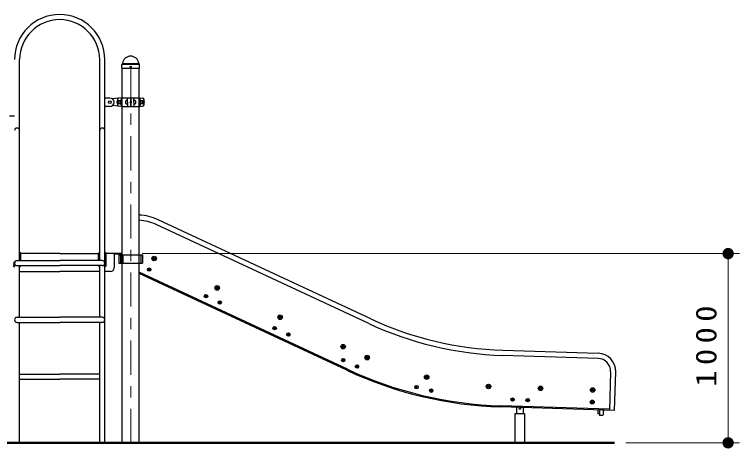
# Model space of a CAD drawing. Units: millimetres on the paper, scale 1:60. Extents: x -385 to 0, y -594 to 267.
# Drawn here: x -220.6 to -156.8, y -111.6 to -73.4 of the extents above; entities that cross this region are included whole.
import ezdxf

# ---------------------------------------------------------------- set-up
doc = ezdxf.new("R2010")
doc.units = ezdxf.units.MM
doc.linetypes.add('USER1', pattern=[4.5, 2.5, -2])
doc.linetypes.add('USER2', pattern=[6, 3, -1, 1, -1])
doc.layers.add('LY_1', color=7, linetype='Continuous', lineweight=25)
doc.styles.add('ＭＳ ゴシック', font='')
doc.styles.get('ＭＳ ゴシック').set_extended_font_data('MS Gothic')

# ---------------------------------------------------------------- blocks, each defined once
blk = doc.blocks.new('filled_dot')
at = {"color": 0, "linetype": 'Continuous', "lineweight": -2, "const_width": 1.25}
blk.add_lwpolyline([(-0.625, 0, 1), (0.625, 0, 1)], format="xyb", close=True, dxfattribs=at)

msp = doc.modelspace()

# ---------------------------------------------------------------- linework, layer by layer
at = {"layer": 'LY_1'}
for p, q in [((-220.124, -95.06), (-220.124, -77.369)), ((-213.078, -95.06), (-213.078, -77.369)), ((-212.624, -111.12), (-212.624, -77.37)), ((-211.125, -78.128), (-211.118, -77.797)), ((-211.098, -77.749), (-211.08, -77.731)), ((-209.604, -77.749), (-209.623, -77.731)), ((-209.577, -78.128), (-209.584, -77.797)), ((-211.125, -78.128), (-211.117, -78.136)), ((-209.585, -78.136), (-211.117, -78.136)), ((-211.094, -111.12), (-211.094, -78.136)), ((-209.609, -111.12), (-209.609, -78.136)), ((-209.585, -78.136), (-209.577, -78.128)), ((-212.184, -80.753), (-212.624, -80.753)), ((-211.118, -80.745), (-211.974, -80.819)), ((-211.12, -80.745), (-209.583, -80.745)), ((-210.622, -80.965), (-210.655, -80.964)), ((-210.622, -81.12), (-210.622, -80.761)), ((-210.376, -80.778), (-210.376, -81.461)), ((-210.326, -80.778), (-210.326, -81.461)), ((-210.08, -81.12), (-210.08, -80.761)), ((-210.08, -80.965), (-210.047, -80.964)), ((-209.584, -80.745), (-209.321, -80.768)), ((-212.184, -81.486), (-212.625, -81.486)), ((-211.118, -81.495), (-211.974, -81.42)), ((-211.12, -81.495), (-209.584, -81.495)), ((-210.622, -81.274), (-210.655, -81.275)), ((-210.622, -81.12), (-210.622, -81.478)), ((-210.08, -81.12), (-210.08, -81.478)), ((-210.08, -81.274), (-210.047, -81.275)), ((-209.584, -81.495), (-209.321, -81.472)), ((-221.018, -82.32), (-220.577, -82.32)), ((-189.402, -100.611), (-208.12, -91.882)), ((-189.21, -100.2), (-207.928, -91.471)), ((-220.018, -94.4), (-220.124, -94.4)), ((-220.018, -95.06), (-220.018, -94.4)), ((-213.184, -95.06), (-213.184, -94.4)), ((-213.184, -94.4), (-213.078, -94.4)), ((-212.518, -94.4), (-212.624, -94.4)), ((-212.518, -95.536), (-212.518, -94.4)), ((-220.351, -95.06), (-216.601, -95.06)), ((-216.601, -94.453), (-220.018, -94.453)), ((-216.601, -94.453), (-213.184, -94.453)), ((-212.851, -95.06), (-216.601, -95.06)), ((-211.094, -94.453), (-212.518, -94.453)), ((-211.094, -94.491), (-211.809, -94.491)), ((-211.809, -94.503), (-211.809, -95.703)), ((-211.381, -94.553), (-209.321, -94.553)), ((-211.381, -94.553), (-211.381, -95.303)), ((-211.252, -94.553), (-211.252, -95.303)), ((-211.203, -94.553), (-211.203, -95.303)), ((-211.047, -94.553), (-211.047, -95.303)), ((-209.459, -94.553), (-209.459, -95.303)), ((-209.321, -94.553), (-209.321, -95.303)), ((-220.351, -95.513), (-216.601, -95.513)), ((-220.124, -100.06), (-220.124, -95.513)), ((-220.018, -95.536), (-220.018, -95.513)), ((-212.851, -95.513), (-216.601, -95.513)), ((-213.184, -95.536), (-213.184, -95.513)), ((-213.078, -100.06), (-213.078, -95.513)), ((-211.381, -95.303), (-209.321, -95.303)), ((-220.124, -96.036), (-216.601, -96.036)), ((-213.078, -96.036), (-216.601, -96.036)), ((-212.143, -96.036), (-212.624, -96.036)), ((-191.281, -104.641), (-209.609, -96.094)), ((-191.323, -104.731), (-209.609, -96.205)), ((-208.781, -95.863), (-208.753, -95.813)), ((-208.781, -95.863), (-208.753, -95.913)), ((-208.695, -95.813), (-208.753, -95.813)), ((-208.695, -95.913), (-208.753, -95.913)), ((-208.695, -95.813), (-208.666, -95.863)), ((-208.695, -95.913), (-208.666, -95.863)), ((-203.775, -98.171), (-203.728, -98.138)), ((-203.775, -98.171), (-203.77, -98.228)), ((-203.718, -98.253), (-203.77, -98.228)), ((-203.675, -98.162), (-203.728, -98.138)), ((-203.718, -98.253), (-203.67, -98.22)), ((-203.675, -98.162), (-203.67, -98.22)), ((-202.567, -98.734), (-202.519, -98.701)), ((-202.567, -98.734), (-202.562, -98.792)), ((-202.509, -98.816), (-202.562, -98.792)), ((-202.467, -98.726), (-202.519, -98.701)), ((-202.509, -98.816), (-202.462, -98.783)), ((-202.467, -98.726), (-202.462, -98.783)), ((-220.351, -100.06), (-216.601, -100.06)), ((-212.851, -100.06), (-216.601, -100.06)), ((-220.351, -100.513), (-216.601, -100.513)), ((-220.124, -111.12), (-220.124, -100.513)), ((-212.851, -100.513), (-216.601, -100.513)), ((-213.078, -111.12), (-213.078, -100.513)), ((-197.733, -100.988), (-197.686, -100.955)), ((-197.733, -100.988), (-197.728, -101.046)), ((-197.676, -101.07), (-197.728, -101.046)), ((-197.633, -100.98), (-197.686, -100.955)), ((-197.676, -101.07), (-197.628, -101.037)), ((-197.633, -100.98), (-197.628, -101.037)), ((-196.525, -101.552), (-196.477, -101.519)), ((-196.525, -101.552), (-196.52, -101.609)), ((-196.467, -101.634), (-196.52, -101.609)), ((-196.425, -101.543), (-196.477, -101.519)), ((-196.467, -101.634), (-196.42, -101.601)), ((-196.425, -101.543), (-196.42, -101.601)), ((-177.604, -102.965), (-169.202, -103.229)), ((-191.691, -103.806), (-191.644, -103.773)), ((-191.691, -103.806), (-191.686, -103.863)), ((-191.634, -103.888), (-191.686, -103.863)), ((-191.591, -103.797), (-191.644, -103.773)), ((-191.634, -103.888), (-191.586, -103.855)), ((-191.591, -103.797), (-191.586, -103.855)), ((-169.216, -103.682), (-177.619, -103.418)), ((-190.483, -104.369), (-190.435, -104.336)), ((-190.483, -104.369), (-190.477, -104.427)), ((-190.425, -104.451), (-190.477, -104.427)), ((-190.383, -104.361), (-190.435, -104.336)), ((-190.425, -104.451), (-190.378, -104.418)), ((-190.383, -104.361), (-190.378, -104.418)), ((-220.124, -105.06), (-216.601, -105.06)), ((-213.078, -105.06), (-216.601, -105.06)), ((-168.112, -104.857), (-168.219, -108.262)), ((-167.766, -108.276), (-167.659, -104.871)), ((-220.124, -105.513), (-216.601, -105.513)), ((-213.078, -105.513), (-216.601, -105.513)), ((-185.253, -106.203), (-185.213, -106.161)), ((-185.253, -106.203), (-185.236, -106.258)), ((-185.18, -106.272), (-185.236, -106.258)), ((-185.157, -106.174), (-185.213, -106.161)), ((-185.18, -106.272), (-185.14, -106.23)), ((-185.157, -106.174), (-185.14, -106.23)), ((-183.956, -106.512), (-183.916, -106.47)), ((-183.956, -106.512), (-183.939, -106.567)), ((-183.86, -106.483), (-183.916, -106.47)), ((-183.883, -106.581), (-183.843, -106.539)), ((-183.86, -106.483), (-183.843, -106.539)), ((-183.883, -106.581), (-183.939, -106.567)), ((-176.798, -107.309), (-176.768, -107.26)), ((-176.798, -107.309), (-176.771, -107.36)), ((-176.713, -107.361), (-176.771, -107.36)), ((-176.71, -107.261), (-176.768, -107.26)), ((-176.713, -107.361), (-176.683, -107.312)), ((-176.71, -107.261), (-176.683, -107.312)), ((-175.465, -107.351), (-175.435, -107.302)), ((-175.465, -107.351), (-175.438, -107.401)), ((-175.38, -107.403), (-175.438, -107.401)), ((-175.377, -107.303), (-175.435, -107.302)), ((-175.38, -107.403), (-175.35, -107.354)), ((-175.377, -107.303), (-175.35, -107.354)), ((-169.793, -107.49), (-169.795, -107.567)), ((-169.73, -107.608), (-169.795, -107.567)), ((-169.725, -107.454), (-169.793, -107.49)), ((-169.662, -107.572), (-169.73, -107.608)), ((-169.659, -107.495), (-169.725, -107.454)), ((-169.659, -107.495), (-169.662, -107.572)), ((-167.766, -108.276), (-177.761, -107.962)), ((-168.216, -108.162), (-177.758, -107.862)), ((-176.388, -108.039), (-176.388, -108.539)), ((-175.805, -108.039), (-175.805, -108.539)), ((-169.232, -108.23), (-169.243, -108.563)), ((-169.082, -108.235), (-169.095, -108.651)), ((-168.766, -108.245), (-168.779, -108.661)), ((-176.513, -111.12), (-176.513, -108.539)), ((-176.513, -108.539), (-175.68, -108.539)), ((-175.68, -108.539), (-175.68, -111.12)), ((-169.093, -108.568), (-169.243, -108.563)), ((-168.83, -108.71), (-169.047, -108.703))]:
    msp.add_line(p, q, dxfattribs=at)
at = {"layer": 'LY_1', "lineweight": 13}
for p, q in [((-209.607, -77.778), (-211.096, -77.778)), ((-209.637, -77.719), (-211.063, -77.719)), ((-211.463, -81.274), (-211.463, -80.966)), ((-211.155, -80.966), (-211.463, -80.966)), ((-209.547, -80.966), (-209.239, -80.966)), ((-209.239, -81.274), (-209.239, -80.966)), ((-211.155, -81.274), (-211.463, -81.274)), ((-209.547, -81.274), (-209.239, -81.274)), ((-209.351, -94.453), (-156.766, -94.453)), ((-157.766, -94.453), (-157.766, -111.12)), ((-166.766, -111.12), (-156.766, -111.12))]:
    msp.add_line(p, q, dxfattribs=at)
at = {"layer": 'LY_1', "linetype": 'USER1', "lineweight": 13}
msp.add_line((-209.609, -77.786), (-211.093, -77.786), dxfattribs=at)
at = {"layer": 'LY_1', "linetype": 'USER2', "lineweight": 13}
msp.add_line((-210.351, -111.12), (-210.351, -77.786), dxfattribs=at)
at = {"layer": 'LY_1', "lineweight": 50}
msp.add_line((-167.766, -111.12), (-347.593, -111.12), dxfattribs=at)
at = {"layer": 'LY_1'}
for points in [[(-208.263, -94.848), (-208.239, -94.89), (-208.263, -94.932), (-208.311, -94.932), (-208.335, -94.89), (-208.311, -94.848)], [(-202.719, -97.433), (-202.695, -97.475), (-202.719, -97.517), (-202.767, -97.517), (-202.791, -97.475), (-202.767, -97.433)], [(-197.176, -100.018), (-197.152, -100.06), (-197.176, -100.102), (-197.224, -100.102), (-197.248, -100.06), (-197.224, -100.018)], [(-191.618, -102.616), (-191.612, -102.664), (-191.65, -102.693), (-191.695, -102.674), (-191.7, -102.626), (-191.662, -102.597)], [(-189.537, -103.564), (-189.577, -103.591), (-189.574, -103.639), (-189.531, -103.661), (-189.491, -103.634), (-189.494, -103.586)], [(-184.277, -105.291), (-184.253, -105.333), (-184.277, -105.375), (-184.325, -105.375), (-184.349, -105.333), (-184.325, -105.291)], [(-178.83, -106.115), (-178.806, -106.157), (-178.83, -106.199), (-178.878, -106.199), (-178.902, -106.157), (-178.878, -106.115)], [(-174.251, -106.279), (-174.227, -106.321), (-174.251, -106.362), (-174.299, -106.362), (-174.323, -106.321), (-174.299, -106.279)], [(-169.67, -106.423), (-169.646, -106.465), (-169.67, -106.506), (-169.718, -106.506), (-169.742, -106.465), (-169.718, -106.423)]]:
    msp.add_lwpolyline(points, close=True, dxfattribs=at)
for centre, radius in [((-210.351, -78.003), 0.05), ((-212.184, -81.12), 0.125), ((-208.287, -94.89), 0.2), ((-208.287, -94.89), 0.117), ((-208.287, -94.89), 0.0481), ((-208.724, -95.863), 0.15), ((-208.724, -95.863), 0.0577), ((-202.743, -97.475), 0.2), ((-202.743, -97.475), 0.117), ((-202.743, -97.475), 0.0481), ((-203.723, -98.195), 0.15), ((-203.723, -98.195), 0.0577), ((-202.514, -98.759), 0.15), ((-202.514, -98.759), 0.0577), ((-197.2, -100.06), 0.2), ((-197.2, -100.06), 0.117), ((-197.2, -100.06), 0.0481), ((-197.681, -101.013), 0.15), ((-197.681, -101.013), 0.0577), ((-196.472, -101.576), 0.15), ((-196.472, -101.576), 0.0577), ((-191.656, -102.645), 0.2), ((-191.656, -102.645), 0.117), ((-191.656, -102.645), 0.0481), ((-191.639, -103.83), 0.15), ((-191.639, -103.83), 0.0577), ((-189.534, -103.613), 0.2), ((-189.534, -103.613), 0.117), ((-189.534, -103.613), 0.0481), ((-190.43, -104.394), 0.15), ((-190.43, -104.394), 0.0577), ((-184.301, -105.333), 0.2), ((-184.301, -105.333), 0.117), ((-184.301, -105.333), 0.0481), ((-185.197, -106.216), 0.15), ((-185.197, -106.216), 0.0577), ((-183.899, -106.525), 0.15), ((-183.899, -106.525), 0.0577), ((-178.854, -106.157), 0.2), ((-178.854, -106.157), 0.117), ((-178.854, -106.157), 0.0481), ((-174.275, -106.321), 0.2), ((-174.275, -106.321), 0.117), ((-174.275, -106.321), 0.0481), ((-169.694, -106.465), 0.2), ((-169.694, -106.465), 0.117), ((-169.694, -106.465), 0.0481), ((-176.74, -107.311), 0.15), ((-175.408, -107.352), 0.15), ((-176.74, -107.311), 0.0577), ((-175.408, -107.352), 0.0577), ((-169.727, -107.531), 0.175)]:
    msp.add_circle(centre, radius, dxfattribs=at)
at = {"layer": 'LY_1', "lineweight": 13}
for centre, radius in [((-211.309, -81.12), 0.154), ((-211.309, -81.12), 0.0833), ((-210.351, -81.12), 0.0833), ((-209.393, -81.12), 0.154), ((-209.393, -81.12), 0.0833), ((-169.727, -107.531), 0.0917)]:
    msp.add_circle(centre, radius, dxfattribs=at)
at = {"layer": 'LY_1', "linetype": 'USER1', "lineweight": 13}
for centre, radius in [((-208.724, -95.863), 0.108), ((-169.727, -107.531), 0.104)]:
    msp.add_circle(centre, radius, dxfattribs=at)
at = {"layer": 'LY_1'}
for centre, radius, start, end in [((-216.601, -77.37), 3.977, 0, 180), ((-216.601, -77.37), 3.523, 0, 180), ((-210.351, -77.786), 0.72, 90, 173.3676), ((-210.351, -77.786), 0.72, 6.6324, 90), ((-211.048, -77.799), 0.07, 135, 178.99605), ((-211.113, -77.698), 0.0467, 315, 353.3676), ((-209.59, -77.698), 0.0467, 186.6324, 225), ((-209.654, -77.799), 0.07, 1.00395, 45), ((-212.184, -81.12), 0.367, 270, 90), ((-210.726, -81.12), 0.833, 163.80375, 196.19625), ((-211.366, -80.934), 0.167, 95, 163.80375), ((-210.308, -81.12), 0.935, 159.19706, 200.80294), ((-211.12, -80.811), 0.0667, 90, 159.19706), ((-210.661, -81.12), 0.156, 88, 272), ((-210.605, -80.761), 0.0167, 90, 180), ((-210.409, -80.778), 0.0333, 0, 90), ((-210.293, -80.778), 0.0333, 90, 180), ((-210.097, -80.761), 0.0167, 0, 90), ((-210.042, -81.12), 0.156, 268, 92), ((-209.583, -80.811), 0.0667, 20.80294, 90), ((-210.394, -81.12), 0.935, 339.19706, 20.80294), ((-209.336, -80.934), 0.167, 16.19625, 85), ((-209.976, -81.12), 0.833, 343.80375, 16.19625), ((-211.366, -81.306), 0.167, 196.19625, 265), ((-211.12, -81.428), 0.0667, 200.80294, 270), ((-210.605, -81.478), 0.0167, 180, 270), ((-210.409, -81.461), 0.0333, 270, 0), ((-210.293, -81.461), 0.0333, 180, 270), ((-210.097, -81.478), 0.0167, 270, 0), ((-209.583, -81.428), 0.0667, 270, 339.19706), ((-209.336, -81.306), 0.167, 275, 343.80375), ((-220.351, -83.62), 0.227, 0, 180), ((-212.851, -83.62), 0.227, 0, 180), ((-209.785, -95.453), 4.393, 65, 87.69811), ((-209.785, -95.453), 3.94, 65, 87.43309), ((-220.351, -95.286), 0.227, 90, 270), ((-212.851, -95.286), 0.227, 270, 90), ((-211.859, -94.503), 0.05, 0, 90), ((-220.351, -95.286), 0.417, 216.8699, 237.04363), ((-220.351, -95.378), 0.317, 135.70796, 224.29204), ((-220.351, -95.286), 0.417, 302.95637, 323.1301), ((-212.851, -95.286), 0.417, 216.8699, 237.04363), ((-212.851, -95.378), 0.317, 315.70796, 44.29204), ((-212.851, -95.286), 0.417, 302.95637, 323.1301), ((-212.143, -95.703), 0.333, 270, 0), ((-220.351, -100.286), 0.227, 90, 270), ((-212.851, -100.286), 0.227, 270, 90), ((-176.672, -73.313), 30.12, 245, 268.2), ((-176.672, -73.313), 29.667, 245, 268.2), ((-169.252, -104.821), 1.593, 358.2, 88.2), ((-169.252, -104.821), 1.14, 358.2, 88.2), ((-176.672, -73.313), 34.567, 245, 268.2), ((-176.672, -73.313), 34.667, 245, 268.2), ((-176.096, -108.039), 0.292, 173.2829, 180), ((-176.096, -108.039), 0.1, 163.72249, 12.67751), ((-176.096, -108.039), 0.292, 0, 3.1171), ((-169.045, -108.653), 0.05, 178.2, 268.2), ((-168.829, -108.66), 0.05, 268.2, 358.2)]:
    msp.add_arc(centre, radius, start, end, dxfattribs=at)
at = {"layer": 'LY_1', "lineweight": 13}
for centre, start, end in [((-213.289, -81.12), 355.87048, 4.12952), ((-207.413, -81.12), 175.87048, 184.12952)]:
    msp.add_arc(centre, 2.139, start, end, dxfattribs=at)

# ---------------------------------------------------------------- block references
at = {"layer": 'LY_1', "lineweight": 13, "xscale": 0.4, "yscale": 0.4}
for p, rotation in [((-157.766, -94.453), 270), ((-157.766, -111.12), 90)]:
    msp.add_blockref('filled_dot', p, dxfattribs=dict(at, rotation=rotation))

# ---------------------------------------------------------------- texts
at = {"layer": 'LY_1', "insert": (-158.766, -102.365), "char_height": 1.833, "attachment_point": 8, "rotation": 90, "style": 'ＭＳ ゴシック'}
msp.add_mtext('\\T1.33;\\W1.15;1000', dxfattribs=at)

doc.saveas('drawing.dxf')
